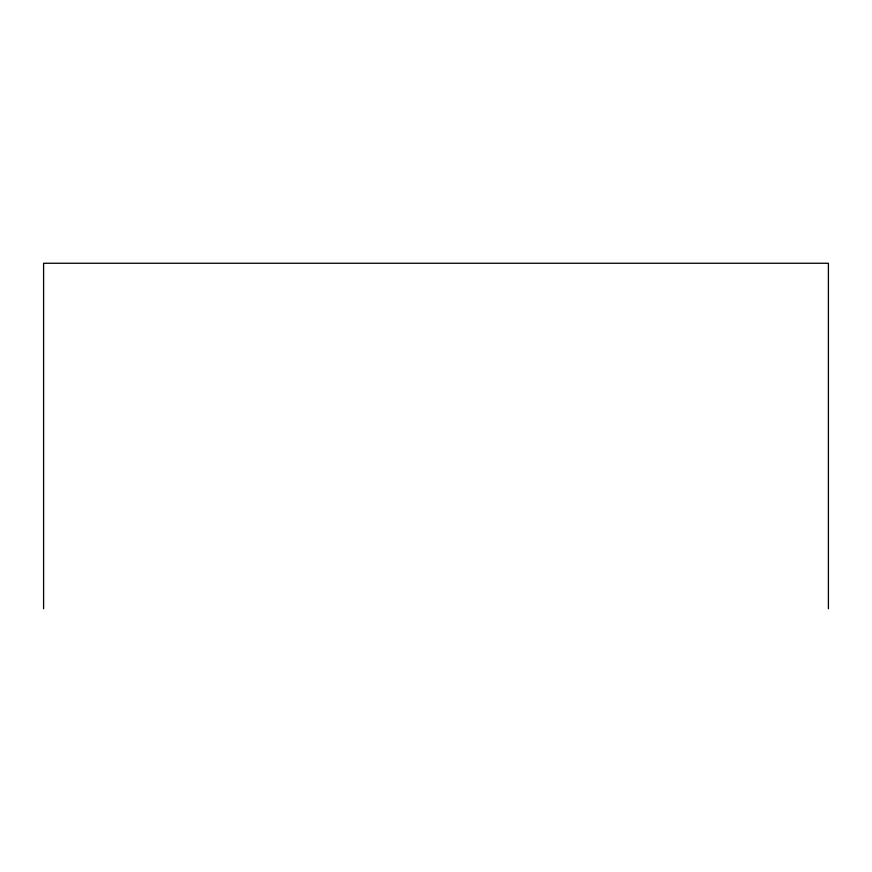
<?xml version="1.0" encoding="UTF-8"?>
<svg xmlns="http://www.w3.org/2000/svg" width="872" height="872" viewBox="0 0 872 872"><rect width="100%" height="100%" fill="white"/><g stroke="black" fill="none" stroke-linecap="round" stroke-linejoin="round"><path stroke-width="1.31" d="M828.4 608.743L828.4 263.257L43.6 263.257L43.6 608.743"/></g></svg>
